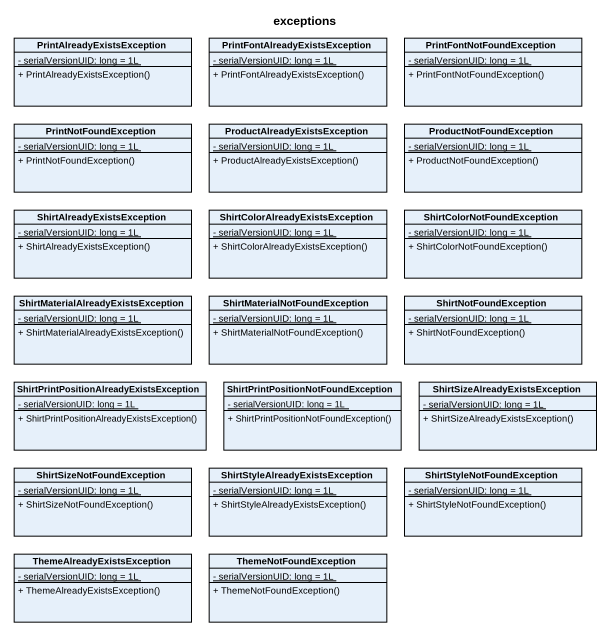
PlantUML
@startuml
title exceptions
hide circle
hide empty members
skinparam classAttributeIconSize 0
class PrintAlreadyExistsException {
  {static} - serialVersionUID: long = 1L
  + PrintAlreadyExistsException()
}
class "PrintFontAlreadyExistsException" as PrintFontAlreadyExistsExcept {
  {static} - serialVersionUID: long = 1L
  + PrintFontAlreadyExistsException()
}
class PrintFontNotFoundException {
  {static} - serialVersionUID: long = 1L
  + PrintFontNotFoundException()
}
class PrintNotFoundException {
  {static} - serialVersionUID: long = 1L
  + PrintNotFoundException()
}
class "ProductAlreadyExistsException" as ProductAlreadyExistsExceptio {
  {static} - serialVersionUID: long = 1L
  + ProductAlreadyExistsException()
}
class ProductNotFoundException {
  {static} - serialVersionUID: long = 1L
  + ProductNotFoundException()
}
class ShirtAlreadyExistsException {
  {static} - serialVersionUID: long = 1L
  + ShirtAlreadyExistsException()
}
class "ShirtColorAlreadyExistsException" as ShirtColorAlreadyExistsExcep {
  {static} - serialVersionUID: long = 1L
  + ShirtColorAlreadyExistsException()
}
class ShirtColorNotFoundException {
  {static} - serialVersionUID: long = 1L
  + ShirtColorNotFoundException()
}
class "ShirtMaterialAlreadyExistsException" as ShirtMaterialAlreadyExistsEx {
  {static} - serialVersionUID: long = 1L
  + ShirtMaterialAlreadyExistsException()
}
class "ShirtMaterialNotFoundException" as ShirtMaterialNotFoundExcepti {
  {static} - serialVersionUID: long = 1L
  + ShirtMaterialNotFoundException()
}
class ShirtNotFoundException {
  {static} - serialVersionUID: long = 1L
  + ShirtNotFoundException()
}
class "ShirtPrintPositionAlreadyExistsException" as ShirtPrintPositionAlreadyExi {
  {static} - serialVersionUID: long = 1L
  + ShirtPrintPositionAlreadyExistsException()
}
class "ShirtPrintPositionNotFoundException" as ShirtPrintPositionNotFoundEx {
  {static} - serialVersionUID: long = 1L
  + ShirtPrintPositionNotFoundException()
}
class "ShirtSizeAlreadyExistsException" as ShirtSizeAlreadyExistsExcept {
  {static} - serialVersionUID: long = 1L
  + ShirtSizeAlreadyExistsException()
}
class ShirtSizeNotFoundException {
  {static} - serialVersionUID: long = 1L
  + ShirtSizeNotFoundException()
}
class "ShirtStyleAlreadyExistsException" as ShirtStyleAlreadyExistsExcep {
  {static} - serialVersionUID: long = 1L
  + ShirtStyleAlreadyExistsException()
}
class ShirtStyleNotFoundException {
  {static} - serialVersionUID: long = 1L
  + ShirtStyleNotFoundException()
}
class ThemeAlreadyExistsException {
  {static} - serialVersionUID: long = 1L
  + ThemeAlreadyExistsException()
}
class ThemeNotFoundException {
  {static} - serialVersionUID: long = 1L
  + ThemeNotFoundException()
}
@enduml
